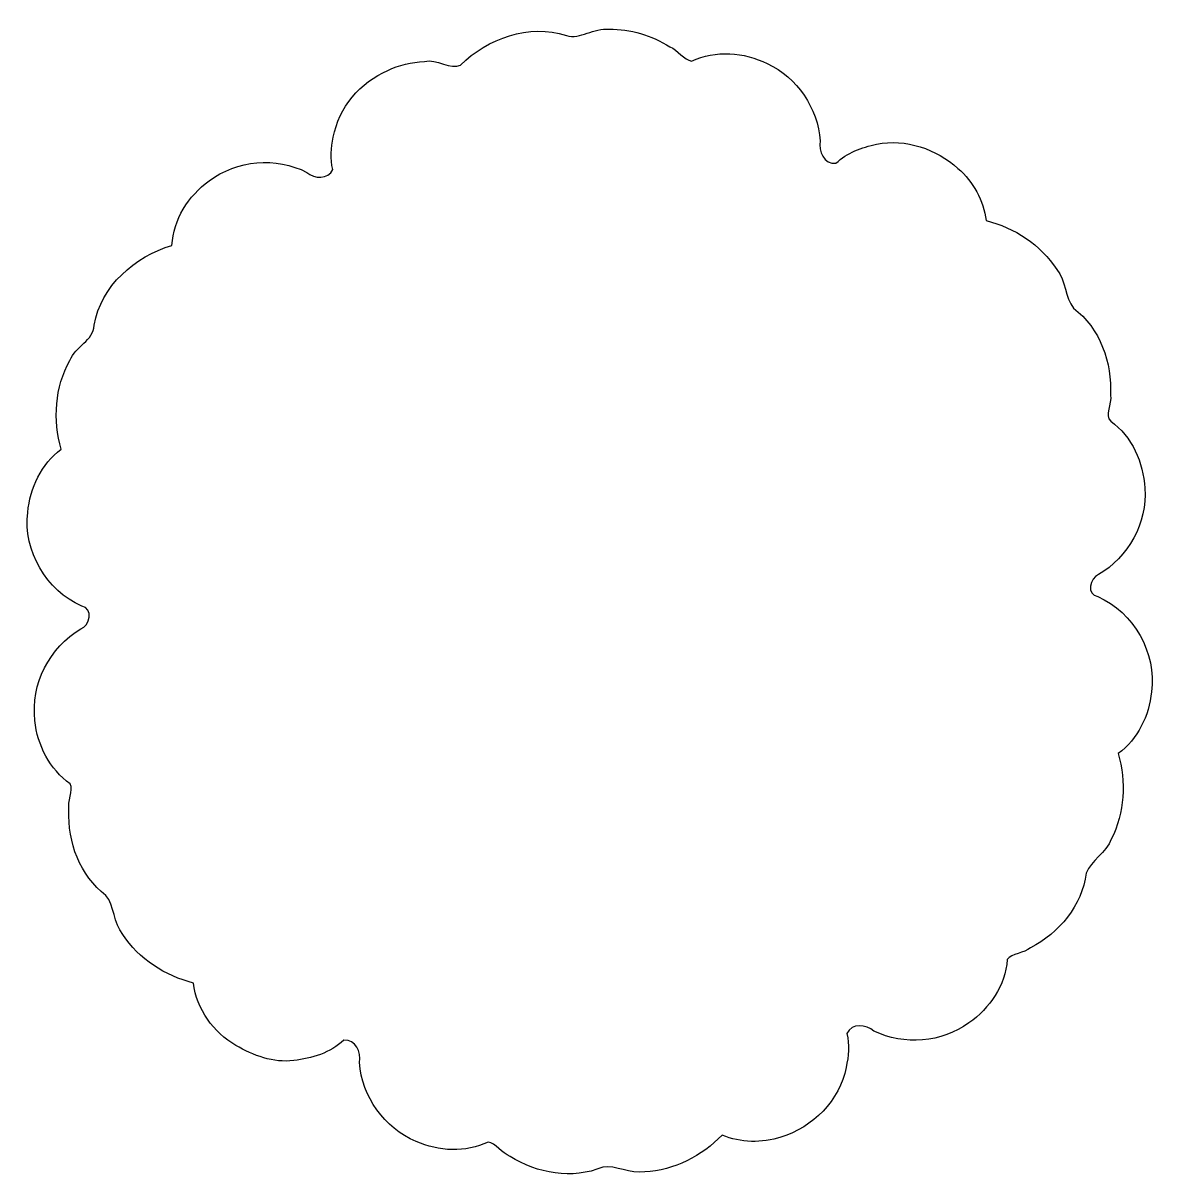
# Model space of a CAD drawing. Header units: centimetres. Extents: x -7 to 7.1, y -7.2 to 7.2.
import ezdxf

# ---------------------------------------------------------------- set-up
doc = ezdxf.new("R2010")
doc.units = ezdxf.units.CM
doc.header["$MEASUREMENT"] = 0
doc.layers.add('Camada 1', color=7, linetype='Continuous')

msp = doc.modelspace()

# ---------------------------------------------------------------- linework, layer by layer
at = {"layer": 'Camada 1'}
msp.add_open_spline([(0.23998, 7.11738), (0.05451, 7.14299), (-0.11864, 6.98789), (-0.29043, 7.0392), (-0.29043, 7.0392), (-0.75443, 7.19417), (-1.26793, 7.00293), (-1.60647, 6.67304), (-1.60647, 6.67304), (-1.72588, 6.6083), (-1.90391, 6.75554), (-2.05586, 6.71662), (-2.05586, 6.71662), (-2.21461, 6.7109), (-2.37574, 6.67069), (-2.50928, 6.60676), (-2.50928, 6.60676), (-2.85401, 6.461), (-3.11989, 6.14347), (-3.18852, 5.77372), (-3.18852, 5.77372), (-3.21495, 5.64294), (-3.22636, 5.50625), (-3.19394, 5.37547), (-3.19394, 5.37547), (-3.24916, 5.2486), (-3.42304, 5.25278), (-3.51565, 5.33753), (-3.51565, 5.33753), (-3.89945, 5.53464), (-4.38864, 5.49218), (-4.73223, 5.23059), (-4.73223, 5.23059), (-4.99224, 5.04588), (-5.17329, 4.75079), (-5.19409, 4.4297), (-5.19409, 4.4297), (-5.65388, 4.29204), (-6.07722, 3.92583), (-6.16064, 3.43577), (-6.16064, 3.43577), (-6.16871, 3.24551), (-6.39604, 3.17246), (-6.46205, 2.99849), (-6.46205, 2.99849), (-6.6508, 2.66649), (-6.67538, 2.2567), (-6.57093, 1.89343), (-6.57093, 1.89343), (-6.81845, 1.70857), (-6.95809, 1.4117), (-6.98664, 1.10844), (-6.98664, 1.10844), (-7.04384, 0.63068), (-6.75452, 0.13393), (-6.31547, -0.0585), (-6.31547, -0.0585), (-6.16669, -0.08099), (-6.21657, -0.30451), (-6.32576, -0.34171), (-6.32576, -0.34171), (-6.71652, -0.5678), (-6.95198, -1.03188), (-6.89694, -1.48122), (-6.89694, -1.48122), (-6.86807, -1.79002), (-6.71462, -2.08892), (-6.45765, -2.26857), (-6.45765, -2.26857), (-6.42127, -2.35509), (-6.49017, -2.48709), (-6.47585, -2.59417), (-6.47585, -2.59417), (-6.4894, -2.99247), (-6.34081, -3.41179), (-6.01381, -3.65663), (-6.01381, -3.65663), (-5.90808, -3.78683), (-5.92314, -4.0017), (-5.80492, -4.14116), (-5.80492, -4.14116), (-5.60672, -4.44895), (-5.27737, -4.65927), (-4.92515, -4.7465), (-4.92515, -4.7465), (-4.88718, -5.0717), (-4.67946, -5.36385), (-4.3977, -5.52311), (-4.3977, -5.52311), (-4.18233, -5.65022), (-3.93418, -5.74271), (-3.68004, -5.71075), (-3.68004, -5.71075), (-3.45618, -5.68546), (-3.22361, -5.61516), (-3.05679, -5.45717), (-3.05679, -5.45717), (-2.90883, -5.44595), (-2.83626, -5.60671), (-2.86243, -5.73546), (-2.86243, -5.73546), (-2.83092, -6.15948), (-2.55318, -6.55353), (-2.15893, -6.71656), (-2.15893, -6.71656), (-1.87749, -6.84303), (-1.54367, -6.86031), (-1.26154, -6.72558), (-1.26154, -6.72558), (-1.16904, -6.73712), (-1.08951, -6.86226), (-0.99037, -6.9033), (-0.99037, -6.9033), (-0.65234, -7.11576), (-0.21493, -7.19527), (0.16165, -7.03684), (0.16165, -7.03684), (0.32683, -7.01012), (0.50529, -7.12765), (0.68441, -7.09521), (0.68441, -7.09521), (1.04914, -7.07743), (1.39569, -6.89876), (1.64712, -6.63809), (1.64712, -6.63809), (1.8781, -6.73652), (2.14046, -6.74093), (2.37774, -6.66262), (2.37774, -6.66262), (2.77541, -6.54385), (3.10672, -6.20801), (3.18845, -5.79614), (3.18845, -5.79614), (3.21806, -5.65832), (3.23332, -5.51327), (3.19665, -5.37527), (3.19665, -5.37527), (3.25912, -5.23959), (3.43528, -5.25978), (3.53381, -5.34545), (3.53381, -5.34545), (3.90917, -5.52468), (4.37709, -5.48957), (4.71412, -5.24232), (4.71412, -5.24232), (4.97518, -5.06251), (5.16608, -4.77517), (5.19196, -4.45503), (5.19196, -4.45503), (5.24826, -4.38058), (5.39651, -4.37444), (5.48171, -4.30919), (5.48171, -4.30919), (5.83451, -4.12303), (6.12325, -3.78428), (6.17166, -3.37844), (6.17166, -3.37844), (6.23098, -3.22186), (6.42376, -3.12735), (6.48543, -2.95585), (6.48543, -2.95585), (6.65249, -2.63105), (6.67127, -2.24155), (6.57182, -1.89331), (6.57182, -1.89331), (6.8132, -1.71048), (6.95727, -1.42203), (6.98425, -1.12313), (6.98425, -1.12313), (7.05145, -0.64013), (6.76232, -0.13285), (6.31636, 0.06051), (6.31636, 0.06051), (6.17179, 0.07975), (6.22098, 0.29729), (6.32398, 0.33351), (6.32398, 0.33351), (6.6967, 0.54737), (6.93414, 0.97729), (6.90127, 1.40809), (6.90127, 1.40809), (6.88563, 1.72924), (6.74384, 2.05201), (6.47735, 2.24237), (6.47735, 2.24237), (6.39282, 2.31349), (6.49664, 2.45848), (6.47502, 2.56482), (6.47502, 2.56482), (6.49558, 2.97021), (6.34617, 3.39818), (6.01504, 3.64935), (6.01504, 3.64935), (5.90899, 3.77844), (5.92318, 3.99183), (5.80586, 4.13055), (5.80586, 4.13055), (5.60835, 4.43768), (5.28095, 4.6495), (4.92967, 4.73777), (4.92967, 4.73777), (4.89779, 4.9891), (4.76891, 5.22095), (4.57865, 5.38687), (4.57865, 5.38687), (4.31184, 5.62761), (3.92852, 5.76223), (3.56715, 5.68741), (3.56715, 5.68741), (3.38395, 5.64987), (3.19803, 5.58219), (3.06129, 5.45021), (3.06129, 5.45021), (2.91421, 5.43833), (2.8433, 5.60131), (2.86693, 5.72887), (2.86693, 5.72887), (2.83597, 6.13638), (2.58065, 6.51831), (2.20817, 6.69097), (2.20817, 6.69097), (1.91811, 6.83549), (1.56499, 6.86194), (1.26768, 6.72206), (1.26768, 6.72206), (1.17518, 6.73428), (1.09557, 6.85911), (0.99632, 6.90028), (0.99632, 6.90028), (0.77044, 7.03923), (0.50665, 7.12395), (0.23998, 7.11738)], degree=3, knots=[0, 0, 0, 0, 0.01694915, 0.01694915, 0.01694915, 0.01694915, 0.03389831, 0.03389831, 0.03389831, 0.03389831, 0.05084746, 0.05084746, 0.05084746, 0.05084746, 0.06779661, 0.06779661, 0.06779661, 0.06779661, 0.08474576, 0.08474576, 0.08474576, 0.08474576, 0.10169492, 0.10169492, 0.10169492, 0.10169492, 0.11864407, 0.11864407, 0.11864407, 0.11864407, 0.13559322, 0.13559322, 0.13559322, 0.13559322, 0.15254237, 0.15254237, 0.15254237, 0.15254237, 0.16949153, 0.16949153, 0.16949153, 0.16949153, 0.18644068, 0.18644068, 0.18644068, 0.18644068, 0.20338983, 0.20338983, 0.20338983, 0.20338983, 0.22033898, 0.22033898, 0.22033898, 0.22033898, 0.23728814, 0.23728814, 0.23728814, 0.23728814, 0.25423729, 0.25423729, 0.25423729, 0.25423729, 0.27118644, 0.27118644, 0.27118644, 0.27118644, 0.28813559, 0.28813559, 0.28813559, 0.28813559, 0.30508475, 0.30508475, 0.30508475, 0.30508475, 0.3220339, 0.3220339, 0.3220339, 0.3220339, 0.33898305, 0.33898305, 0.33898305, 0.33898305, 0.3559322, 0.3559322, 0.3559322, 0.3559322, 0.37288136, 0.37288136, 0.37288136, 0.37288136, 0.38983051, 0.38983051, 0.38983051, 0.38983051, 0.40677966, 0.40677966, 0.40677966, 0.40677966, 0.42372881, 0.42372881, 0.42372881, 0.42372881, 0.44067797, 0.44067797, 0.44067797, 0.44067797, 0.45762712, 0.45762712, 0.45762712, 0.45762712, 0.47457627, 0.47457627, 0.47457627, 0.47457627, 0.49152542, 0.49152542, 0.49152542, 0.49152542, 0.50847458, 0.50847458, 0.50847458, 0.50847458, 0.52542373, 0.52542373, 0.52542373, 0.52542373, 0.54237288, 0.54237288, 0.54237288, 0.54237288, 0.55932203, 0.55932203, 0.55932203, 0.55932203, 0.57627119, 0.57627119, 0.57627119, 0.57627119, 0.59322034, 0.59322034, 0.59322034, 0.59322034, 0.61016949, 0.61016949, 0.61016949, 0.61016949, 0.62711864, 0.62711864, 0.62711864, 0.62711864, 0.6440678, 0.6440678, 0.6440678, 0.6440678, 0.66101695, 0.66101695, 0.66101695, 0.66101695, 0.6779661, 0.6779661, 0.6779661, 0.6779661, 0.69491525, 0.69491525, 0.69491525, 0.69491525, 0.71186441, 0.71186441, 0.71186441, 0.71186441, 0.72881356, 0.72881356, 0.72881356, 0.72881356, 0.74576271, 0.74576271, 0.74576271, 0.74576271, 0.76271186, 0.76271186, 0.76271186, 0.76271186, 0.77966102, 0.77966102, 0.77966102, 0.77966102, 0.79661017, 0.79661017, 0.79661017, 0.79661017, 0.81355932, 0.81355932, 0.81355932, 0.81355932, 0.83050847, 0.83050847, 0.83050847, 0.83050847, 0.84745763, 0.84745763, 0.84745763, 0.84745763, 0.86440678, 0.86440678, 0.86440678, 0.86440678, 0.88135593, 0.88135593, 0.88135593, 0.88135593, 0.89830508, 0.89830508, 0.89830508, 0.89830508, 0.91525424, 0.91525424, 0.91525424, 0.91525424, 0.93220339, 0.93220339, 0.93220339, 0.93220339, 0.94915254, 0.94915254, 0.94915254, 0.94915254, 0.96610169, 0.96610169, 0.96610169, 0.96610169, 1, 1, 1, 1], dxfattribs=at)

doc.saveas('drawing.dxf')
